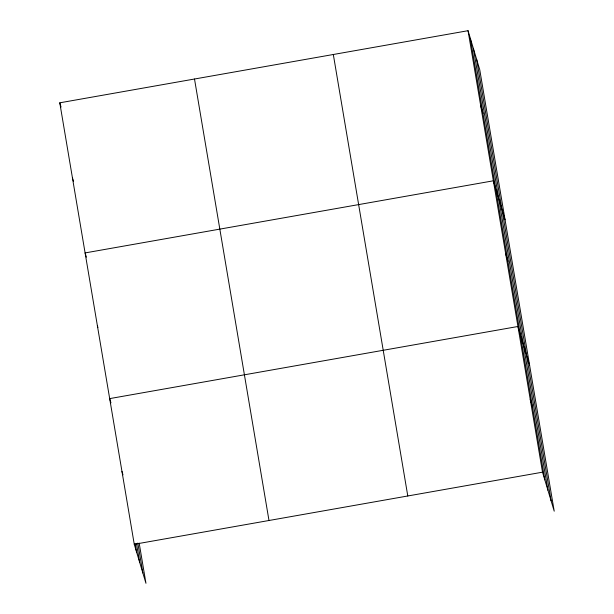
<?xml version="1.0" encoding="UTF-8"?>
<svg xmlns="http://www.w3.org/2000/svg" width="614" height="614" viewBox="0 0 614 614"><rect width="100%" height="100%" fill="white"/><g stroke="black" fill="none" stroke-linecap="round" stroke-linejoin="round"><path stroke-width="0.92" d="M139.186 543.144L145.955 583.3L134.259 544.296L59.781 102.814L468.045 30.7L479.741 69.704L554.219 511.186L542.515 472.181L468.045 30.7M134.259 544.296L542.515 472.181M480.701 105.754L482.995 113.398M505.061 219.804L493.364 180.8L85.1 252.922L86.374 257.166M505.652 253.643L507.947 261.288M529.644 365.491L517.94 326.487L109.683 398.609L110.957 402.853M530.227 399.338L532.522 406.975M59.781 102.814L61.055 107.066M72.444 177.868L73.465 181.268M97.388 325.765L97.902 327.462M121.971 471.452L122.984 474.852M476.641 59.358L551.111 500.832M473.44 48.69L547.911 490.172M470.332 38.344L544.81 479.818M333.318 54.5L407.788 495.974M194.508 79.022L268.986 520.495M137.812 543.068L142.855 572.954M136.5 543.613L139.654 562.286M135.134 543.536L136.546 551.94"/></g></svg>
